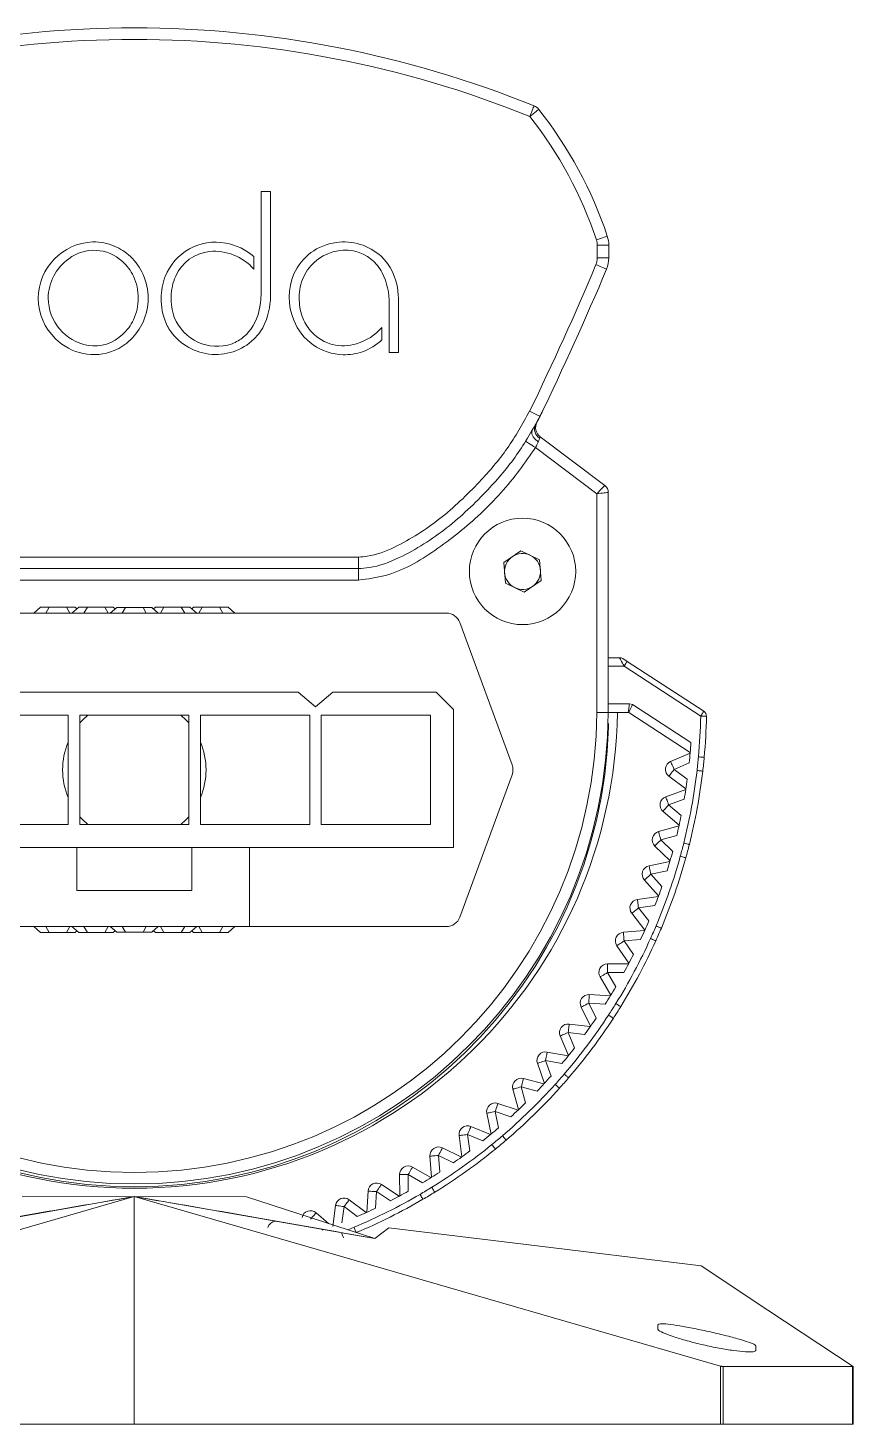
# Model space of a CAD drawing. Header units: inches. Extents: x 0.3 to 62.2, y -4.9 to 14.1.
# Drawn here: x 1.122 to 2.252, y 0.019 to 1.93 of the extents above; entities that cross this region are included whole.
import ezdxf

# ---------------------------------------------------------------- set-up
doc = ezdxf.new("R2010")
doc.units = ezdxf.units.IN
doc.header["$MEASUREMENT"] = 0
doc.layers.add('Graze 2.0 Int', color=7, linetype='Continuous')

msp = doc.modelspace()

# ---------------------------------------------------------------- linework, layer by layer
at = {"layer": 'Graze 2.0 Int', "color": 7, "linetype": 'Continuous', "lineweight": 15}
for p, q in [((1.441572, 1.705979), (1.441572, 1.567419)), ((1.454503, 1.705979), (1.441572, 1.705979)), ((1.454503, 1.56847), (1.454503, 1.705979)), ((1.901914, 1.615124), (1.901914, 1.632422)), ((1.917662, 1.632422), (1.901914, 1.632422)), ((1.917662, 1.632422), (1.917662, 1.615124)), ((1.431584, 1.599904), (1.431584, 1.616987)), ((1.901914, 1.615124), (1.917662, 1.615124)), ((1.617012, 1.55228), (1.617012, 1.485471)), ((1.629943, 1.485471), (1.629943, 1.551387)), ((1.607024, 1.502817), (1.607024, 1.519795)), ((1.617012, 1.485471), (1.629943, 1.485471)), ((1.818713, 1.389217), (1.819281, 1.390292)), ((1.823739, 1.37038), (1.91228, 1.303659)), ((1.901235, 1.292264), (1.817262, 1.355542)), ((1.901235, 0.993029), (1.901235, 1.292264)), ((1.916983, 1.294227), (1.916983, 0.993029)), ((0.960969, 1.205627), (1.575142, 1.205627)), ((1.575142, 1.205627), (1.575142, 1.189879)), ((1.797343, 1.214269), (1.773915, 1.198192)), ((1.822979, 1.202019), (1.797343, 1.214269)), ((1.575142, 1.189879), (0.960969, 1.189879)), ((1.575142, 1.189879), (1.575142, 1.174131)), ((1.773915, 1.198192), (1.776124, 1.169865)), ((1.825188, 1.173692), (1.822979, 1.202019)), ((1.575142, 1.174131), (0.960969, 1.174131)), ((1.776124, 1.169865), (1.801761, 1.157615)), ((1.801761, 1.157615), (1.825188, 1.173692)), ((1.695256, 1.128855), (0.840855, 1.128855)), ((1.139693, 1.137038), (1.130244, 1.128855)), ((1.139693, 1.137038), (1.151512, 1.137038)), ((1.151512, 1.137038), (1.146788, 1.128855)), ((1.151512, 1.137038), (1.17515, 1.137038)), ((1.17515, 1.137038), (1.179875, 1.128855)), ((1.17515, 1.137038), (1.186969, 1.137038)), ((1.192095, 1.137103), (1.182571, 1.128855)), ((1.189495, 1.134851), (1.186969, 1.137038)), ((1.192095, 1.137103), (1.203894, 1.137103)), ((1.203894, 1.137103), (1.199132, 1.128855)), ((1.203894, 1.137103), (1.227493, 1.137103)), ((1.227493, 1.137103), (1.232254, 1.128855)), ((1.227493, 1.137103), (1.239292, 1.137103)), ((1.244158, 1.136617), (1.235195, 1.128855)), ((1.242005, 1.134753), (1.239292, 1.137103)), ((1.244158, 1.136617), (1.256107, 1.136617)), ((1.256107, 1.136617), (1.251625, 1.128855)), ((1.256107, 1.136617), (1.280004, 1.136617)), ((1.280004, 1.136617), (1.284486, 1.128855)), ((1.280004, 1.136617), (1.291953, 1.136617)), ((1.300916, 1.128855), (1.291953, 1.136617)), ((1.296819, 1.137103), (1.294106, 1.134753)), ((1.296819, 1.137103), (1.308619, 1.137103)), ((1.308619, 1.137103), (1.303857, 1.128855)), ((1.308619, 1.137103), (1.332217, 1.137103)), ((1.332217, 1.137103), (1.336979, 1.128855)), ((1.332217, 1.137103), (1.344016, 1.137103)), ((1.35354, 1.128855), (1.344016, 1.137103)), ((1.349142, 1.137038), (1.346616, 1.134851)), ((1.349142, 1.137038), (1.360961, 1.137038)), ((1.360961, 1.137038), (1.356236, 1.128855)), ((1.360961, 1.137038), (1.384599, 1.137038)), ((1.384599, 1.137038), (1.389324, 1.128855)), ((1.384599, 1.137038), (1.396418, 1.137038)), ((1.405867, 1.128855), (1.396418, 1.137038)), ((1.785252, 0.92107), (1.713736, 1.115952)), ((1.916983, 1.067832), (1.932454, 1.067832)), ((1.936743, 1.066562), (1.942805, 1.062624)), ((2.043501, 0.987843), (1.938517, 1.056021)), ((1.942805, 1.062624), (2.047789, 0.994447)), ((0.85467, 1.020588), (1.492465, 1.020588)), ((1.516087, 1.000766), (1.492465, 1.020588)), ((1.539709, 1.020588), (1.516087, 1.000766)), ((1.539709, 1.020588), (1.681441, 1.020588)), ((1.705063, 0.996966), (1.681441, 1.020588)), ((1.705063, 0.996966), (1.705063, 0.807989)), ((1.945953, 1.00484), (1.94996, 1.003652)), ((1.94996, 1.003652), (2.030112, 0.951601)), ((1.027898, 0.989092), (1.177504, 0.989092)), ((1.177504, 0.989092), (1.177504, 0.839485)), ((1.193252, 0.839485), (1.193252, 0.989092)), ((1.193252, 0.989092), (1.342859, 0.989092)), ((1.342859, 0.989092), (1.342859, 0.839485)), ((1.358607, 0.839485), (1.358607, 0.989092)), ((1.358607, 0.989092), (1.508213, 0.989092)), ((1.508213, 0.989092), (1.508213, 0.839485)), ((1.523961, 0.989092), (1.673567, 0.989092)), ((1.523961, 0.839485), (1.523961, 0.989092)), ((1.673567, 0.989092), (1.673567, 0.839485)), ((1.901235, 0.993029), (1.916983, 0.993029)), ((1.94424, 0.993029), (1.916983, 0.993029)), ((1.944964, 0.992814), (1.94424, 0.993029)), ((2.029091, 0.938182), (1.944964, 0.992814)), ((2.002286, 0.925846), (2.029016, 0.937312)), ((2.027743, 0.923914), (2.006942, 0.914992)), ((1.713736, 0.712625), (1.785252, 0.907507)), ((2.023165, 0.888116), (1.99987, 0.905532)), ((2.006942, 0.914992), (2.02507, 0.901439)), ((1.995605, 0.877576), (2.023034, 0.887254)), ((2.020879, 0.873969), (1.999535, 0.866438)), ((1.999535, 0.866438), (2.016729, 0.851719)), ((2.01395, 0.838551), (1.991855, 0.857466)), ((1.177504, 0.839485), (1.027898, 0.839485)), ((1.342859, 0.839485), (1.193252, 0.839485)), ((1.508213, 0.839485), (1.358607, 0.839485)), ((1.673567, 0.839485), (1.523961, 0.839485)), ((1.985755, 0.829852), (2.013762, 0.837699)), ((2.010735, 0.824585), (1.988941, 0.818479)), ((1.189315, 0.807989), (0.831048, 0.807989)), ((1.189315, 0.807989), (1.346796, 0.807989)), ((1.189315, 0.748934), (1.189315, 0.807989)), ((1.705063, 0.807989), (1.346796, 0.807989)), ((1.346796, 0.807989), (1.346796, 0.748934)), ((1.425536, 0.807989), (1.425536, 0.699722)), ((2.001484, 0.789701), (1.980685, 0.810033)), ((1.988941, 0.818479), (2.005127, 0.802658)), ((1.972777, 0.782881), (2.00124, 0.788864)), ((1.997356, 0.775978), (1.975206, 0.771323)), ((1.975206, 0.771323), (1.990313, 0.754468)), ((1.189315, 0.748934), (1.346796, 0.748934)), ((1.985824, 0.741781), (1.966411, 0.76344)), ((1.956729, 0.736869), (1.985525, 0.740961)), ((1.980799, 0.72836), (1.95839, 0.725176)), ((1.967036, 0.694998), (1.949094, 0.71789)), ((1.95839, 0.725176), (1.972352, 0.707362)), ((1.425536, 0.699722), (1.110575, 0.699722)), ((1.139693, 0.691539), (1.130244, 0.699722)), ((1.139693, 0.691539), (1.151512, 0.691539)), ((1.151512, 0.691539), (1.146788, 0.699722)), ((1.151512, 0.691539), (1.17515, 0.691539)), ((1.17515, 0.691539), (1.179875, 0.699722)), ((1.17515, 0.691539), (1.186969, 0.691539)), ((1.192095, 0.691474), (1.182571, 0.699722)), ((1.189495, 0.693726), (1.186969, 0.691539)), ((1.192095, 0.691474), (1.203894, 0.691474)), ((1.203894, 0.691474), (1.199132, 0.699722)), ((1.203894, 0.691474), (1.227493, 0.691474)), ((1.227493, 0.691474), (1.232254, 0.699722)), ((1.227493, 0.691474), (1.239292, 0.691474)), ((1.244158, 0.69196), (1.235195, 0.699722)), ((1.242005, 0.693824), (1.239292, 0.691474)), ((1.244158, 0.69196), (1.256107, 0.69196)), ((1.256107, 0.69196), (1.251625, 0.699722)), ((1.256107, 0.69196), (1.280004, 0.69196)), ((1.280004, 0.69196), (1.284486, 0.699722)), ((1.280004, 0.69196), (1.291953, 0.69196)), ((1.300916, 0.699722), (1.291953, 0.69196)), ((1.296819, 0.691474), (1.294106, 0.693824)), ((1.296819, 0.691474), (1.308619, 0.691474)), ((1.308619, 0.691474), (1.303857, 0.699722)), ((1.308619, 0.691474), (1.332217, 0.691474)), ((1.332217, 0.691474), (1.336979, 0.699722)), ((1.332217, 0.691474), (1.344016, 0.691474)), ((1.35354, 0.699722), (1.344016, 0.691474)), ((1.349142, 0.691539), (1.346616, 0.693726)), ((1.349142, 0.691539), (1.360961, 0.691539)), ((1.360961, 0.691539), (1.356236, 0.699722)), ((1.360961, 0.691539), (1.384599, 0.691539)), ((1.384599, 0.691539), (1.389324, 0.699722)), ((1.384599, 0.691539), (1.396418, 0.691539)), ((1.405867, 0.699722), (1.396418, 0.691539)), ((1.425536, 0.699722), (1.695256, 0.699722)), ((1.93768, 0.692016), (1.966684, 0.694199)), ((1.945202, 0.649556), (1.92881, 0.673582)), ((1.961136, 0.681937), (1.938567, 0.680239)), ((1.938567, 0.680239), (1.951323, 0.661542)), ((1.915714, 0.648518), (1.944798, 0.648783)), ((1.938454, 0.636913), (1.915821, 0.636707)), ((1.915821, 0.636707), (1.927316, 0.61721)), ((1.920418, 0.605654), (1.905647, 0.630709)), ((1.890254, 0.594771), (1.900438, 0.574558)), ((1.912851, 0.593484), (1.890254, 0.594771)), ((1.890926, 0.606563), (1.919964, 0.604909)), ((1.892793, 0.563482), (1.879706, 0.589457)), ((1.861976, 0.554613), (1.870804, 0.533772)), ((1.884439, 0.551838), (1.861976, 0.554613)), ((1.863424, 0.566335), (1.89229, 0.562768)), ((1.862445, 0.523224), (1.8511, 0.550006)), ((1.83111, 0.516408), (1.838544, 0.49503)), ((1.853341, 0.512157), (1.83111, 0.516408)), ((1.833328, 0.528009), (1.861896, 0.522546)), ((1.829507, 0.485057), (1.819954, 0.512529)), ((1.797791, 0.480323), (1.803798, 0.458501)), ((1.819693, 0.474614), (1.797791, 0.480323)), ((1.80077, 0.491752), (1.828915, 0.484416)), ((1.794123, 0.449145), (1.786404, 0.477188)), ((1.756447, 0.415646), (1.750594, 0.444137)), ((1.762164, 0.446514), (1.766718, 0.424343)), ((1.783641, 0.439373), (1.762164, 0.446514)), ((1.76589, 0.457721), (1.79349, 0.448545)), ((1.728842, 0.426066), (1.755776, 0.415089)), ((1.716643, 0.384706), (1.712683, 0.413521)), ((1.724384, 0.415129), (1.727466, 0.392706)), ((1.745344, 0.406587), (1.724384, 0.415129)), ((1.674885, 0.356459), (1.672834, 0.385472)), ((1.684616, 0.386305), (1.686212, 0.363728)), ((1.704966, 0.376398), (1.684616, 0.386305)), ((1.689786, 0.396924), (1.715937, 0.384194)), ((1.648892, 0.370422), (1.674147, 0.355995)), ((1.606339, 0.346676), (1.630587, 0.330614)), ((1.631354, 0.331028), (1.631222, 0.360113)), ((1.643033, 0.360167), (1.643136, 0.337534)), ((1.662686, 0.34894), (1.643033, 0.360167)), ((0.938742, 0.272645), (1.268003, 0.330027)), ((1.268055, 0.330036), (1.114512, 0.32965)), ((1.268049, 0.330036), (1.268003, 0.330027)), ((1.268056, 0.330036), (1.268056, 0.018619)), ((1.268056, 0.330036), (1.421599, 0.32965)), ((1.268108, 0.330027), (1.268062, 0.330036)), ((1.59737, 0.272645), (1.268108, 0.330027)), ((1.421599, 0.32965), (1.59737, 0.272645)), ((1.562312, 0.325789), (1.585448, 0.308161)), ((1.586241, 0.308524), (1.588028, 0.337555)), ((1.599816, 0.33683), (1.598426, 0.314239)), ((1.618685, 0.32433), (1.599816, 0.33683)), ((1.517003, 0.307851), (1.533698, 0.293295)), ((1.539741, 0.289046), (1.543439, 0.317895)), ((1.555154, 0.316394), (1.552276, 0.293944)), ((1.573157, 0.302677), (1.555154, 0.316394)), ((1.616306, 0.287455), (1.59737, 0.272645)), ((1.984983, 0.148468), (1.984983, 0.154701)), ((2.118841, 0.125542), (2.118841, 0.119285)), ((2.07061, 0.018619), (2.07061, 0.098031)), ((2.074435, 0.097359), (2.074435, 0.018619)), ((2.074435, 0.097359), (2.251195, 0.097359)), ((2.251195, 0.018619), (2.251195, 0.097359)), ((2.252085, 0.097481), (2.252085, 0.097486)), ((2.252085, 0.018619), (2.252085, 0.097481)), ((1.268056, 0.018619), (0.465501, 0.018619)), ((1.268056, 0.018619), (2.07061, 0.018619)), ((2.074435, 0.018619), (2.07061, 0.018619)), ((2.074435, 0.018619), (2.251195, 0.018619)), ((2.252085, 0.018619), (2.251195, 0.018619))]:
    msp.add_line(p, q, dxfattribs=at)
at = {"layer": 'Graze 2.0 Int', "color": 8, "linetype": 'Continuous', "lineweight": 15}
for p, q in [((1.938517, 1.056021), (1.916983, 1.056021)), ((1.916983, 1.00484), (1.945953, 1.00484)), ((1.5263, 0.284074), (1.52493, 0.285269))]:
    msp.add_line(p, q, dxfattribs=at)
at = {"layer": 'Graze 2.0 Int', "color": 7, "linetype": 'Continuous', "lineweight": 15, "flags": 128}
for points in [[(1.815317, 1.823328), (1.815204, 1.823048), (1.814867, 1.822217), (1.81432, 1.820869), (1.813585, 1.819054), (1.812688, 1.816842), (1.811665, 1.814319), (1.810555, 1.811581), (1.809401, 1.808734)], [(1.82175, 1.818507), (1.821513, 1.818319), (1.82081, 1.817763), (1.819669, 1.81686), (1.818133, 1.815644), (1.816262, 1.814163), (1.814127, 1.812474), (1.81181, 1.810641), (1.809401, 1.808734)], [(1.9007, 1.639897), (1.903615, 1.640869), (1.906417, 1.641804), (1.909, 1.642665), (1.911264, 1.64342), (1.913121, 1.64404), (1.914502, 1.6445), (1.915352, 1.644784), (1.915639, 1.64488)], [(1.914583, 1.599861), (1.914304, 1.599979), (1.913478, 1.600326), (1.912137, 1.60089), (1.910331, 1.601649), (1.908131, 1.602575), (1.905622, 1.60363), (1.902899, 1.604775), (1.900067, 1.605966)], [(1.809257, 1.405242), (1.812021, 1.403902), (1.814679, 1.402612), (1.817129, 1.401424), (1.819276, 1.400383), (1.821038, 1.399528), (1.822347, 1.398893), (1.823153, 1.398502), (1.823426, 1.39837)], [(1.817262, 1.355542), (1.814677, 1.357202), (1.812192, 1.358799), (1.809901, 1.360271), (1.807894, 1.361561), (1.806246, 1.362619), (1.805022, 1.363406), (1.804268, 1.36389), (1.804013, 1.364054)], [(1.901235, 1.292264), (1.90339, 1.294487), (1.905462, 1.296625), (1.907372, 1.298595), (1.909045, 1.300322), (1.910419, 1.301739), (1.91144, 1.302792), (1.912068, 1.30344), (1.91228, 1.303659)], [(1.916983, 1.294227), (1.916744, 1.294197), (1.916034, 1.294108), (1.914874, 1.293964), (1.913299, 1.293767), (1.911358, 1.293525), (1.909109, 1.293245), (1.906621, 1.292935), (1.90397, 1.292604), (1.901235, 1.292264)], [(1.938517, 1.056021), (1.937334, 1.058325), (1.936197, 1.060541), (1.935149, 1.062583), (1.93423, 1.064372), (1.933476, 1.065841), (1.932916, 1.066933), (1.932571, 1.067605), (1.932454, 1.067832)], [(1.938517, 1.056021), (1.939353, 1.057309), (1.940158, 1.058548), (1.940899, 1.05969), (1.941549, 1.06069), (1.942082, 1.061512), (1.942479, 1.062122), (1.942723, 1.062498), (1.942805, 1.062624)], [(1.945953, 1.00484), (1.945655, 1.002789), (1.945367, 1.0008), (1.945096, 0.998934), (1.944852, 0.997248), (1.944641, 0.995792), (1.944469, 0.994611), (1.944343, 0.993741), (1.944266, 0.993208), (1.94424, 0.993029)], [(1.944964, 0.992814), (1.94506, 0.993022), (1.945344, 0.993639), (1.945806, 0.994641), (1.946427, 0.995989), (1.947185, 0.997631), (1.948048, 0.999505), (1.948986, 1.001538), (1.94996, 1.003652)], [(2.047789, 0.994447), (2.047707, 0.99432), (2.047463, 0.993944), (2.047066, 0.993334), (2.046533, 0.992513), (2.045883, 0.991512), (2.045142, 0.990371), (2.044337, 0.989132), (2.043501, 0.987843)], [(1.917345, 0.972728), (1.917074, 0.976655), (1.91674, 0.978223)], [(2.051373, 0.987691), (2.051222, 0.987694), (2.050774, 0.987702), (2.050046, 0.987717), (2.049067, 0.987736), (2.047874, 0.987759), (2.046513, 0.987785), (2.045036, 0.987814), (2.043501, 0.987843)], [(2.006942, 0.914992), (2.006034, 0.917109), (2.005161, 0.919146), (2.004356, 0.921022), (2.00365, 0.922667), (2.003071, 0.924017), (2.002641, 0.92502), (2.002376, 0.925638), (2.002286, 0.925846)], [(2.048245, 0.931309), (2.048094, 0.931323), (2.047648, 0.931364), (2.046924, 0.931431), (2.045949, 0.93152), (2.04476, 0.931629), (2.043405, 0.931753), (2.041934, 0.931888), (2.040404, 0.932029)], [(1.99987, 0.905532), (2.000006, 0.905714), (2.000409, 0.906252), (2.001062, 0.907126), (2.001942, 0.908303), (2.003013, 0.909736), (2.004236, 0.911372), (2.005563, 0.913146), (2.006942, 0.914992)], [(2.046289, 0.912489), (2.046139, 0.912507), (2.045694, 0.912558), (2.044971, 0.912642), (2.043999, 0.912755), (2.042813, 0.912893), (2.041461, 0.91305), (2.039994, 0.91322), (2.038468, 0.913398)], [(1.991855, 0.857466), (1.992002, 0.857638), (1.992439, 0.858149), (1.993149, 0.858978), (1.994104, 0.860094), (1.995268, 0.861453), (1.996596, 0.863004), (1.998037, 0.864688), (1.999535, 0.866438)], [(1.999535, 0.866438), (1.998769, 0.868611), (1.998031, 0.8707), (1.997352, 0.872626), (1.996757, 0.874314), (1.996268, 0.875699), (1.995905, 0.876728), (1.995681, 0.877362), (1.995605, 0.877576)], [(1.988941, 0.818479), (1.98832, 0.820698), (1.987722, 0.822831), (1.987171, 0.824797), (1.986688, 0.826521), (1.986292, 0.827935), (1.985997, 0.828986), (1.985816, 0.829633), (1.985755, 0.829852)], [(1.980685, 0.810033), (1.980844, 0.810195), (1.981314, 0.810676), (1.982077, 0.811456), (1.983103, 0.812506), (1.984354, 0.813786), (1.985782, 0.815247), (1.987331, 0.816831), (1.988941, 0.818479)], [(2.027954, 0.812161), (2.027808, 0.812197), (2.027373, 0.812306), (2.026667, 0.812484), (2.025718, 0.812722), (2.02456, 0.813012), (2.02324, 0.813344), (2.021807, 0.813703), (2.020317, 0.814077)], [(2.023127, 0.793866), (2.022982, 0.793906), (2.02255, 0.794025), (2.021848, 0.79422), (2.020905, 0.794481), (2.019755, 0.794799), (2.018443, 0.795162), (2.017019, 0.795556), (2.015539, 0.795966)], [(1.966411, 0.76344), (1.96658, 0.763591), (1.96708, 0.76404), (1.967893, 0.764768), (1.968987, 0.765749), (1.97032, 0.766943), (1.97184, 0.768306), (1.97349, 0.769785), (1.975206, 0.771323)], [(1.975206, 0.771323), (1.974732, 0.773578), (1.974277, 0.775746), (1.973857, 0.777744), (1.973488, 0.779496), (1.973186, 0.780933), (1.972962, 0.782002), (1.972824, 0.782659), (1.972777, 0.782881)], [(1.95839, 0.725176), (1.958066, 0.727457), (1.957754, 0.729651), (1.957467, 0.731672), (1.957215, 0.733444), (1.957009, 0.734899), (1.956855, 0.735979), (1.956761, 0.736645), (1.956729, 0.736869)], [(1.949094, 0.71789), (1.949273, 0.71803), (1.949802, 0.718445), (1.950661, 0.719118), (1.951817, 0.720024), (1.953226, 0.721128), (1.954833, 0.722388), (1.956577, 0.723754), (1.95839, 0.725176)], [(1.938567, 0.680239), (1.938394, 0.682536), (1.938227, 0.684746), (1.938074, 0.686782), (1.93794, 0.688567), (1.937829, 0.690032), (1.937748, 0.69112), (1.937697, 0.69179), (1.93768, 0.692016)], [(1.989577, 0.697545), (1.989437, 0.697604), (1.989025, 0.697779), (1.988355, 0.698062), (1.987453, 0.698444), (1.986354, 0.698909), (1.9851, 0.699439), (1.98374, 0.700015), (1.982325, 0.700614)], [(1.92881, 0.673582), (1.928997, 0.67371), (1.929553, 0.674089), (1.930454, 0.674704), (1.931668, 0.675532), (1.933146, 0.676541), (1.934833, 0.677691), (1.936663, 0.67894), (1.938567, 0.680239)], [(1.981993, 0.68021), (1.981855, 0.680272), (1.981447, 0.680457), (1.980784, 0.680756), (1.979891, 0.68116), (1.978804, 0.681651), (1.977563, 0.682212), (1.976217, 0.68282), (1.974818, 0.683453)], [(1.905647, 0.630709), (1.905843, 0.630824), (1.906422, 0.631165), (1.907362, 0.63172), (1.908627, 0.632466), (1.910169, 0.633375), (1.911928, 0.634412), (1.913837, 0.635537), (1.915821, 0.636707)], [(1.915821, 0.636707), (1.915801, 0.639011), (1.91578, 0.641227), (1.915762, 0.643269), (1.915745, 0.645059), (1.915732, 0.646527), (1.915722, 0.647619), (1.915716, 0.648291), (1.915714, 0.648518)], [(1.879706, 0.589457), (1.879909, 0.589559), (1.880509, 0.589862), (1.881484, 0.590353), (1.882796, 0.591013), (1.884394, 0.591819), (1.886218, 0.592738), (1.888196, 0.593734), (1.890254, 0.594771)], [(1.890254, 0.594771), (1.890385, 0.597072), (1.890511, 0.599284), (1.890627, 0.601322), (1.890729, 0.603109), (1.890813, 0.604576), (1.890875, 0.605665), (1.890913, 0.606336), (1.890926, 0.606563)], [(1.934025, 0.590195), (1.933897, 0.590275), (1.933516, 0.590511), (1.932897, 0.590894), (1.932065, 0.59141), (1.931051, 0.592039), (1.929893, 0.592756), (1.928638, 0.593534), (1.927332, 0.594343)], [(1.923866, 0.574234), (1.923739, 0.574317), (1.923364, 0.574562), (1.922755, 0.57496), (1.921935, 0.575496), (1.920937, 0.576149), (1.919797, 0.576893), (1.918561, 0.577702), (1.917275, 0.578542)], [(1.8511, 0.550006), (1.851309, 0.550095), (1.851928, 0.550357), (1.852933, 0.550783), (1.854286, 0.551356), (1.855934, 0.552054), (1.857814, 0.55285), (1.859854, 0.553714), (1.861976, 0.554613)], [(1.861976, 0.554613), (1.862258, 0.5569), (1.86253, 0.559099), (1.862781, 0.561125), (1.863, 0.562902), (1.86318, 0.564359), (1.863314, 0.565443), (1.863396, 0.56611), (1.863424, 0.566335)], [(1.819954, 0.512529), (1.820169, 0.512603), (1.820803, 0.512824), (1.821834, 0.513183), (1.823222, 0.513665), (1.824912, 0.514253), (1.826841, 0.514924), (1.828934, 0.515651), (1.83111, 0.516408)], [(1.83111, 0.516408), (1.831543, 0.518671), (1.831959, 0.520848), (1.832343, 0.522853), (1.832679, 0.524611), (1.832955, 0.526054), (1.83316, 0.527126), (1.833286, 0.527786), (1.833328, 0.528009)], [(1.862627, 0.492674), (1.862513, 0.492773), (1.862173, 0.493064), (1.86162, 0.493538), (1.860877, 0.494176), (1.859972, 0.494953), (1.858939, 0.495839), (1.857818, 0.496801), (1.856652, 0.497802)], [(1.786404, 0.477188), (1.786622, 0.477248), (1.78727, 0.477426), (1.788323, 0.477716), (1.789739, 0.478106), (1.791464, 0.478581), (1.793433, 0.479123), (1.795569, 0.479711), (1.797791, 0.480323)], [(1.797791, 0.480323), (1.798372, 0.482552), (1.798931, 0.484696), (1.799446, 0.486672), (1.799897, 0.488404), (1.800268, 0.489826), (1.800543, 0.490882), (1.800713, 0.491532), (1.80077, 0.491752)], [(1.850134, 0.478465), (1.850021, 0.478566), (1.849688, 0.478866), (1.849148, 0.479353), (1.84842, 0.480009), (1.847534, 0.480807), (1.846522, 0.481718), (1.845425, 0.482707), (1.844284, 0.483735)], [(1.750594, 0.444137), (1.750817, 0.444183), (1.751475, 0.444318), (1.752544, 0.444538), (1.753983, 0.444833), (1.755736, 0.445193), (1.757736, 0.445604), (1.759907, 0.44605), (1.762164, 0.446514)], [(1.762164, 0.446514), (1.762891, 0.4487), (1.76359, 0.450803), (1.764234, 0.45274), (1.764799, 0.454439), (1.765262, 0.455833), (1.765607, 0.456868), (1.765819, 0.457506), (1.76589, 0.457721)], [(1.724384, 0.415129), (1.725254, 0.417263), (1.72609, 0.419314), (1.726861, 0.421205), (1.727536, 0.422863), (1.72809, 0.424223), (1.728502, 0.425234), (1.728756, 0.425856), (1.728842, 0.426066)], [(1.712683, 0.413521), (1.712908, 0.413551), (1.713574, 0.413643), (1.714655, 0.413792), (1.71611, 0.413992), (1.717883, 0.414235), (1.719906, 0.414513), (1.722101, 0.414815), (1.724384, 0.415129)], [(1.777075, 0.407291), (1.776977, 0.407406), (1.776686, 0.407746), (1.776213, 0.4083), (1.775577, 0.409044), (1.774801, 0.409951), (1.773917, 0.410986), (1.772957, 0.412109), (1.771959, 0.413277)], [(1.672834, 0.385472), (1.673061, 0.385488), (1.673731, 0.385535), (1.67482, 0.385612), (1.676285, 0.385716), (1.67807, 0.385842), (1.680107, 0.385986), (1.682317, 0.386142), (1.684616, 0.386305)], [(1.684616, 0.386305), (1.685624, 0.388377), (1.686594, 0.390369), (1.687488, 0.392205), (1.688271, 0.393814), (1.688914, 0.395135), (1.689392, 0.396116), (1.689686, 0.39672), (1.689786, 0.396924)], [(1.762544, 0.395172), (1.762448, 0.395289), (1.762165, 0.395637), (1.761706, 0.396201), (1.761088, 0.396961), (1.760335, 0.397886), (1.759476, 0.398942), (1.758544, 0.400088), (1.757574, 0.40128)], [(1.643033, 0.360167), (1.644176, 0.362168), (1.645275, 0.364092), (1.646288, 0.365865), (1.647176, 0.367419), (1.647904, 0.368694), (1.648446, 0.369642), (1.648779, 0.370225), (1.648892, 0.370422)], [(1.599816, 0.33683), (1.601089, 0.33875), (1.602312, 0.340598), (1.60344, 0.3423), (1.604428, 0.343792), (1.60524, 0.345017), (1.605842, 0.345927), (1.606214, 0.346487), (1.606339, 0.346676)], [(1.631222, 0.360113), (1.631449, 0.360114), (1.632121, 0.360117), (1.633213, 0.360122), (1.634681, 0.360129), (1.636471, 0.360137), (1.638513, 0.360146), (1.640729, 0.360157), (1.643033, 0.360167)], [(1.268054, 0.330036), (0.818625, 0.200113), (0.465501, 0.098031)], [(1.268057, 0.330036), (1.717487, 0.200113), (2.07061, 0.098031)], [(1.555154, 0.316394), (1.556551, 0.318227), (1.557893, 0.319989), (1.559131, 0.321613), (1.560216, 0.323037), (1.561106, 0.324205), (1.561767, 0.325074), (1.562175, 0.325608), (1.562312, 0.325789)], [(1.588028, 0.337555), (1.588254, 0.337541), (1.588925, 0.3375), (1.590014, 0.337433), (1.59148, 0.337343), (1.593267, 0.337233), (1.595305, 0.337107), (1.597516, 0.336971), (1.599816, 0.33683)], [(1.66319, 0.326347), (1.663114, 0.326477), (1.662888, 0.326864), (1.662521, 0.327492), (1.662027, 0.328338), (1.661425, 0.329368), (1.660739, 0.330544), (1.659994, 0.331819), (1.659219, 0.333146)], [(1.679412, 0.336086), (1.679333, 0.336215), (1.679097, 0.336596), (1.678715, 0.337215), (1.678201, 0.338049), (1.677575, 0.339064), (1.67686, 0.340223), (1.676084, 0.34148), (1.675278, 0.342787)], [(1.509241, 0.298949), (1.510755, 0.300686), (1.512212, 0.302356), (1.513553, 0.303895), (1.51473, 0.305244), (1.515695, 0.306351), (1.516412, 0.307174), (1.516854, 0.30768), (1.517003, 0.307851)], [(1.543439, 0.317895), (1.543664, 0.317867), (1.544331, 0.317781), (1.545413, 0.317642), (1.54687, 0.317456), (1.548645, 0.317228), (1.550671, 0.316969), (1.552869, 0.316687), (1.555154, 0.316394)], [(1.571954, 0.280748), (1.571895, 0.280887), (1.571722, 0.2813), (1.571439, 0.281971), (1.571059, 0.282873), (1.570597, 0.283973), (1.570069, 0.285228), (1.569496, 0.286589), (1.5689, 0.288005)], [(2.044038, 0.235155), (1.804508, 0.264443), (1.616306, 0.287455)], [(2.252038, 0.097537), (2.135558, 0.174603), (2.044038, 0.235155)]]:
    msp.add_lwpolyline(points, dxfattribs=at)
at = {"layer": 'Graze 2.0 Int', "color": 8, "linetype": 'Continuous', "lineweight": 15, "flags": 128}
msp.add_lwpolyline([(1.554427, 0.273619), (1.554371, 0.27376), (1.554208, 0.274177), (1.553942, 0.274854), (1.553584, 0.275766), (1.553147, 0.276876), (1.55265, 0.278144), (1.55211, 0.279519), (1.551683, 0.280607)], dxfattribs=at)
at = {"layer": 'Graze 2.0 Int', "color": 7, "linetype": 'Continuous', "lineweight": 15}
msp.add_circle((1.799552, 1.185942), 0.072835, dxfattribs=at)
for centre, radius, start, end in [((1.268056, 0.473344), 1.456693, 67.933168, 112.066832), ((1.268056, 0.473344), 1.440945, 67.933168, 112.066832), ((1.809401, 1.808734), 0.015748, 38.357888, 67.933168), ((1.374105, 1.464243), 0.570866, 18.446855, 38.357888), ((1.374105, 1.464243), 0.555118, 18.446855, 38.357888), ((1.878292, 1.632422), 0.03937, 0, 18.446855), ((1.214317, 1.559463), 0.077706, 92.171178, 179.715254), ((1.212801, 1.568635), 0.056979, 46.785315, 127.304534), ((1.21256, 1.565515), 0.071609, 66.915338, 90.949514), ((1.211516, 1.562807), 0.07451, 46.598391, 66.993246), ((1.379177, 1.562759), 0.073966, 78.994746, 158.808865), ((1.37958, 1.557713), 0.078854, 48.737641, 79.981966), ((1.553336, 1.563871), 0.072883, 97.066929, 156.220783), ((1.556753, 1.568336), 0.057435, 50.667014, 106.956054), ((1.555398, 1.562621), 0.074401, 47.335631, 98.524641), ((1.878292, 1.632422), 0.023622, 0, 18.446855), ((1.216388, 1.559815), 0.066215, 125.147179, 179.697097), ((1.207699, 1.561273), 0.065851, 25.958936, 47.936217), ((1.210238, 1.561234), 0.076531, 24.099558, 46.712272), ((1.376919, 1.56719), 0.057028, 95.894491, 156.397724), ((1.377575, 1.552054), 0.072157, 41.539629, 95.1781), ((1.55665, 1.562673), 0.062846, 105.360138, 158.385381), ((1.555242, 1.567586), 0.058977, 27.487768, 49.993805), ((1.5542, 1.563093), 0.074875, 6.003722, 46.417021), ((-1.895995, 3.202448), 4.11811, 334.124627, 337.190195), ((1.878292, 1.615124), 0.023622, 337.190195, 0), ((1.878292, 1.615124), 0.03937, 337.190195, 0), ((1.204219, 1.560983), 0.069118, 359.321925, 24.912425), ((1.206698, 1.560173), 0.080196, 359.769115, 23.759088), ((1.385456, 1.560438), 0.080659, 158.883731, 180.417665), ((1.38863, 1.561012), 0.07024, 155.604677, 178.873341), ((1.561623, 1.561192), 0.081552, 156.845868, 202.469571), ((1.523101, 1.553723), 0.093922, 359.119595, 25.939714), ((-1.895995, 3.202448), 4.133859, 334.124627, 337.190195), ((1.330468, 1.567862), 0.111105, 346.203199, 359.771467), ((1.348475, 1.565166), 0.106079, 338.122611, 1.78498), ((1.567491, 1.560599), 0.073719, 159.990854, 182.524809), ((1.484779, 1.551701), 0.145164, 359.876008, 7.609835), ((1.213683, 1.560035), 0.077071, 180.137514, 226.198625), ((1.21641, 1.560557), 0.066238, 180.339491, 259.902621), ((1.204629, 1.559413), 0.068707, 335.013456, 0.626816), ((1.207058, 1.559608), 0.079836, 336.187094, 0.173667), ((1.39029, 1.559034), 0.085495, 179.453231, 202.318522), ((1.392195, 1.559134), 0.073863, 177.47095, 199.990379), ((1.565167, 1.558849), 0.071339, 181.2028, 202.154371), ((1.206832, 1.559662), 0.066826, 312.311247, 334.022586), ((1.381316, 1.557228), 0.063017, 201.743946, 289.018133), ((1.375557, 1.555634), 0.06441, 310.884741, 347.201601), ((1.555463, 1.556933), 0.074249, 201.249615, 268.834879), ((1.556453, 1.556251), 0.062294, 202.963631, 223.55083), ((1.213282, 1.550212), 0.055519, 261.209628, 313.954039), ((1.209285, 1.559235), 0.07765, 313.475523, 335.775443), ((1.376568, 1.554653), 0.071147, 203.251134, 210.877366), ((1.37952, 1.558759), 0.075815, 212.396267, 313.57719), ((1.383268, 1.553661), 0.069543, 314.235499, 336.236851), ((1.554021, 1.553218), 0.058445, 223.038789, 288.266981), ((1.549796, 1.571421), 0.077073, 287.007764, 317.946327), ((1.212498, 1.556489), 0.07371, 224.955347, 292.442191), ((1.212234, 1.555567), 0.072961, 292.910665, 313.777006), ((1.382329, 1.549189), 0.055112, 290.745574, 309.947316), ((1.553921, 1.560537), 0.078432, 289.78336, 312.614841), ((1.555766, 1.559928), 0.07725, 268.655387, 288.648413), ((1.436239, 1.591903), 0.432861, 332.240192, 334.966773), ((1.8305, 1.380656), 0.014459, 155.493638, 238.759513), ((1.833217, 1.382957), 0.015748, 152.239799, 233), ((1.905172, 1.294227), 0.011811, 0, 53), ((1.799552, 1.185942), 0.024606, 124.459393, 184.459393), ((1.799552, 1.185942), 0.024606, 64.459393, 124.459393), ((1.799552, 1.185942), 0.024606, 4.459393, 64.459393), ((1.799552, 1.185942), 0.024606, 304.459393, 4.459393), ((1.799552, 1.185942), 0.024606, 184.459393, 244.459393), ((1.799552, 1.185942), 0.024606, 244.459393, 304.459393), ((1.695256, 1.10917), 0.019685, 20.151747, 90), ((1.932454, 1.059958), 0.007874, 57, 90), ((2.043501, 0.987843), 0.007874, 358.889774, 57), ((1.268056, 1.002871), 0.661417, 180.852647, 359.147353), ((1.268056, 0.996295), 0.648936, 180.28842, 359.71158), ((1.268056, 0.996295), 0.633188, 180.28842, 359.704407), ((1.268056, 0.914289), 0.098203, 130.384023, 139.615977), ((1.268056, 0.914289), 0.098203, 40.384023, 49.615977), ((1.268056, 1.002871), 0.775591, 354.759296, 358.889774), ((1.268056, 1.002871), 0.783465, 354.759296, 358.889774), ((1.268056, 0.993029), 0.649606, 181.790785, 358.209215), ((1.268056, 0.914289), 0.098203, 157.232218, 202.767782), ((1.268056, 0.914289), 0.098203, 337.232218, 22.767782), ((1.268056, 1.002871), 0.76378, 354.066362, 356.15103), ((1.766772, 0.914289), 0.019685, 339.848253, 20.151747), ((2.006942, 0.914992), 0.011811, 113.217391, 233.217391), ((1.268056, 1.002871), 0.775591, 353.375505, 354.759296), ((1.268056, 1.002871), 0.783465, 353.375505, 354.759296), ((1.268056, 1.002871), 0.775591, 345.911547, 353.375505), ((1.268056, 1.002871), 0.76378, 350.283753, 352.368421), ((1.268056, 1.002871), 0.783465, 345.911547, 353.375505), ((1.999535, 0.866438), 0.011811, 109.434783, 229.434783), ((1.268056, 0.914289), 0.098203, 220.384023, 229.615977), ((1.268056, 0.914289), 0.098203, 310.384023, 319.615977), ((1.268056, 1.002871), 0.76378, 346.501144, 348.585812), ((1.988941, 0.818479), 0.011811, 105.652174, 225.652174), ((1.268056, 1.002871), 0.775591, 344.527787, 345.911547), ((1.268056, 1.002871), 0.783465, 344.527787, 345.911547), ((1.268056, 1.002871), 0.775591, 337.063369, 344.527787), ((1.268056, 1.002871), 0.783465, 337.063369, 344.527787), ((1.268056, 1.002871), 0.76378, 342.718535, 344.803204), ((1.975206, 0.771323), 0.011811, 101.869565, 221.869565), ((1.268056, 1.002871), 0.76378, 338.935927, 341.020595), ((1.95839, 0.725176), 0.011811, 98.086957, 218.086957), ((1.695256, 0.719407), 0.019685, 270, 339.848253), ((1.268056, 1.002871), 0.76378, 335.153318, 337.237986), ((1.938567, 0.680239), 0.011811, 94.304348, 214.304348), ((1.268056, 1.002871), 0.775591, 335.679576, 337.063369), ((1.268056, 1.002871), 0.783465, 335.679576, 337.063369), ((1.268056, 1.002871), 0.775591, 328.215101, 335.679576), ((1.268056, 1.002871), 0.783465, 328.215101, 335.679576), ((1.268056, 1.002871), 0.76378, 331.370709, 333.455378), ((1.915821, 0.636707), 0.011811, 90.521739, 210.521739), ((1.268056, 1.002871), 0.76378, 327.588101, 329.672769), ((1.890254, 0.594771), 0.011811, 86.73913, 206.73913), ((1.268056, 1.002871), 0.775591, 326.831403, 328.215101), ((1.268056, 1.002871), 0.775591, 319.367389, 326.831403), ((1.268056, 1.002871), 0.783465, 319.367389, 326.831403), ((1.268056, 1.002871), 0.76378, 323.805492, 325.89016), ((1.268056, 1.002871), 0.783465, 326.831403, 328.215101), ((1.861976, 0.554613), 0.011811, 82.956522, 202.956522), ((1.83111, 0.516408), 0.011811, 79.173913, 199.173913), ((1.268056, 1.002871), 0.76378, 320.022883, 322.107552), ((1.268056, 1.002871), 0.775591, 317.983648, 319.367389), ((1.268056, 1.002871), 0.775591, 310.51923, 317.983648), ((1.268056, 1.002871), 0.783465, 310.51923, 317.983648), ((1.797791, 0.480323), 0.011811, 75.391304, 195.391304), ((1.268056, 1.002871), 0.76378, 316.240275, 318.324943), ((1.268056, 1.002871), 0.783465, 317.983648, 319.367389), ((1.762164, 0.446514), 0.011811, 71.608696, 191.608696), ((1.268056, 1.002871), 0.76378, 312.457666, 314.542334), ((1.724384, 0.415129), 0.011811, 67.826087, 187.826087), ((1.268056, 1.002871), 0.76378, 308.675057, 310.759725), ((1.268056, 1.002871), 0.775591, 309.135438, 310.51923), ((1.268056, 1.002871), 0.783465, 309.135438, 310.51923), ((1.684616, 0.386305), 0.011811, 64.043478, 184.043478), ((1.268056, 1.002871), 0.775591, 301.671481, 309.135438), ((1.268056, 1.002871), 0.783465, 301.671481, 309.135438), ((1.268056, 1.002871), 0.76378, 304.892448, 306.977117), ((1.643033, 0.360167), 0.011811, 60.26087, 180.26087), ((1.268056, 1.002871), 0.76378, 301.10984, 303.194508), ((1.599816, 0.336829), 0.011811, 56.478261, 176.478261), ((1.555154, 0.316394), 0.011811, 52.695652, 172.695652), ((1.268056, 1.002871), 0.775591, 292.823302, 300.28772), ((1.268056, 1.002871), 0.783465, 292.823302, 300.28772), ((1.268056, 1.002871), 0.76378, 297.327231, 299.411899), ((1.268056, 1.002871), 0.775591, 300.28772, 301.671481), ((1.268056, 1.002871), 0.783465, 300.28772, 301.671481), ((1.509241, 0.298949), 0.011811, 48.913043, 168.913043), ((1.268056, 1.002871), 0.76378, 293.544622, 295.629291), ((1.462277, 0.284571), 0.011811, 94.429108, 165.130435)]:
    msp.add_arc(centre, radius, start, end, dxfattribs=at)
at = {"layer": 'Graze 2.0 Int', "color": 8, "linetype": 'Continuous', "lineweight": 15}
msp.add_arc((1.268056, 1.002871), 0.775591, 292.154843, 292.823302, dxfattribs=at)
at = {"layer": 'Graze 2.0 Int', "color": 7, "linetype": 'Continuous', "lineweight": 15}
for points, knots in [([(1.575142, 1.205627), (1.579078, 1.20589), (1.596093, 1.207028), (1.635356, 1.222813), (1.687923, 1.256481), (1.737966, 1.304349), (1.780153, 1.353213), (1.799563, 1.387913), (1.809257, 1.405242)], [0, 0, 0, 0, 0.03719599, 0.16081317, 0.39243124, 0.62516378, 0.8128129, 1, 1, 1, 1]), ([(1.823426, 1.39837), (1.813357, 1.380347), (1.793196, 1.34426), (1.749379, 1.293389), (1.697242, 1.243689), (1.641754, 1.208188), (1.599283, 1.191422), (1.579962, 1.190187), (1.575142, 1.189879)], [0, 0, 0, 0, 0.18440602, 0.36925001, 0.59867001, 0.82703392, 0.95685386, 1, 1, 1, 1]), ([(1.82121, 1.363663), (1.820826, 1.363912), (1.820174, 1.364333), (1.818144, 1.365807), (1.815391, 1.368334), (1.812912, 1.372059), (1.811853, 1.3757), (1.812528, 1.377597), (1.812865, 1.378546)], [0, 0, 0, 0, 0.05858519, 0.09930851, 0.32448122, 0.54965328, 0.77482803, 1, 1, 1, 1]), ([(1.812876, 1.378565), (1.812876, 1.378565), (1.812875, 1.378563), (1.812868, 1.378551), (1.812865, 1.378546)], [0, 0, 0, 0, 0.57052904, 1, 1, 1, 1]), ([(1.817262, 1.355542), (1.818105, 1.35715), (1.819597, 1.359998), (1.820721, 1.362552), (1.82121, 1.363663)], [0, 0, 0, 0, 0.5645893, 1, 1, 1, 1]), ([(1.823002, 1.368294), (1.82263, 1.367286), (1.822135, 1.365943), (1.821395, 1.364118), (1.82121, 1.363663)], [0, 0, 0, 0, 0.75091813, 1, 1, 1, 1]), ([(1.823739, 1.37038), (1.823688, 1.370226), (1.823608, 1.369984), (1.823163, 1.368745), (1.823002, 1.368294)], [0, 0, 0, 0, 0.63623436, 1, 1, 1, 1]), ([(1.817262, 1.355542), (1.810135, 1.345126), (1.787921, 1.312663), (1.743236, 1.263368), (1.682041, 1.214274), (1.625112, 1.180521), (1.587497, 1.175711), (1.575142, 1.174131)], [0, 0, 0, 0, 0.12167348, 0.37921489, 0.63651959, 0.88060884, 1, 1, 1, 1]), ([(1.268003, 0.330027), (1.215197, 0.320991), (1.109492, 0.302902), (0.995692, 0.282736), (0.938742, 0.272645)], [0, 0, 0, 0, 0.49956218, 1, 1, 1, 1]), ([(1.59737, 0.272645), (1.540534, 0.282716), (1.426729, 0.302883), (1.321023, 0.320972), (1.268108, 0.330027)], [0, 0, 0, 0, 0.49941637, 1, 1, 1, 1]), ([(1.984983, 0.154701), (1.985678, 0.155235), (1.987068, 0.156303), (1.997993, 0.1556), (2.014145, 0.153298), (2.034555, 0.149534), (2.057134, 0.144737), (2.079529, 0.139408), (2.099015, 0.134152), (2.112921, 0.129592), (2.118375, 0.126862), (2.118747, 0.125809), (2.118841, 0.125542)], [0, 0, 0, 0, 0.10302441, 0.20606501, 0.30897262, 0.41355325, 0.5209263, 0.63097799, 0.74245338, 0.85356721, 0.96286947, 1, 1, 1, 1]), ([(2.118841, 0.119285), (2.118134, 0.11865), (2.116718, 0.117379), (2.105597, 0.1174), (2.089227, 0.119018), (2.068777, 0.122304), (2.046401, 0.126998), (2.024242, 0.132659), (2.004822, 0.138596), (1.990861, 0.143915), (1.985431, 0.147049), (1.985071, 0.148189), (1.984983, 0.148468)], [0, 0, 0, 0, 0.10395407, 0.20794436, 0.31122724, 0.41487302, 0.52059566, 0.629571, 0.74139356, 0.85385209, 0.96417503, 1, 1, 1, 1]), ([(2.07061, 0.098031), (2.071052, 0.097912), (2.071936, 0.097674), (2.073234, 0.097441), (2.074036, 0.097363), (2.074379, 0.09736), (2.074435, 0.097359)], [0, 0, 0, 0, 0.31655235, 0.633537, 0.93910932, 1, 1, 1, 1]), ([(2.251195, 0.097359), (2.251439, 0.097365), (2.251927, 0.097377), (2.252127, 0.097452), (2.252061, 0.097515), (2.252038, 0.097537)], [0, 0, 0, 0, 0.3982516, 0.79663938, 1, 1, 1, 1])]:
    msp.add_open_spline(points, degree=3, knots=knots, dxfattribs=at)

doc.saveas('drawing.dxf')
